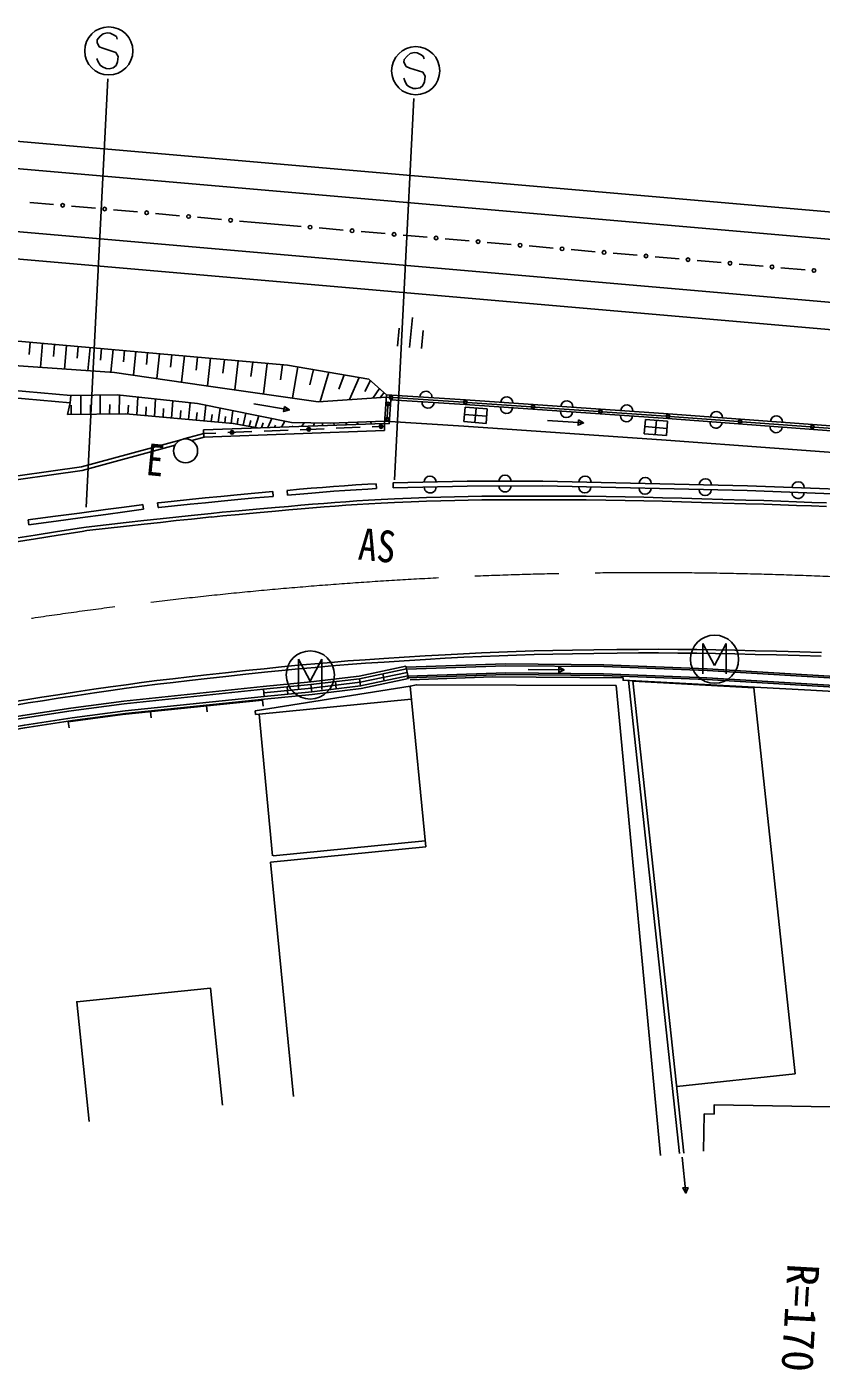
# Model space of a CAD drawing. Units: millimetres, scale not verified. Extents: x 40000 to 680000, y 20000 to 380000.
# Drawn here: x 359105 to 392085, y 267097 to 322912 of the extents above; entities that cross this region are included whole.
import ezdxf
from ezdxf.enums import TextEntityAlignment as Align

# ---------------------------------------------------------------- set-up
doc = ezdxf.new("R2010")
doc.units = ezdxf.units.MM
doc.header["$LTSCALE"] = 1000
doc.linetypes.add('CHAIN', pattern=[18.5, 12, -1.5, 3.5, -1.5])
for name, color, linetype, lineweight in [('M-BGD', 7, 'Continuous', 25), ('M-BMK', 2, 'CHAIN', 13), ('M-STR-HTXT', 7, 'Continuous', 13), ('M-STR-STRC', 7, 'Continuous', 25)]:
    doc.layers.add(name, color=color, linetype=linetype, lineweight=lineweight)
doc.styles.add('ＭＳ ゴシック', font='')
doc.styles.get('ＭＳ ゴシック').set_extended_font_data('MS Gothic')

msp = doc.modelspace()

# ---------------------------------------------------------------- linework, layer by layer
at = {"layer": 'M-BGD'}
for p, q in [((332977, 320396), (562255, 300431)), ((332876, 319266), (562162, 299300)), ((332643, 316673), (561950, 296705)), ((332542, 315546), (561858, 295578)), ((359221, 315618), (360217, 315530)), ((360964, 315463), (361960, 315375)), ((362707, 315309), (363703, 315220)), ((364450, 315154), (365446, 315066)), ((366193, 315000), (367189, 314911)), ((367936, 314845), (369241, 314729)), ((370493, 314621), (369241, 314729)), ((372237, 314471), (371240, 314557)), ((373980, 314321), (372984, 314407)), ((375724, 314171), (374727, 314257)), ((377467, 314021), (376471, 314107)), ((379211, 313871), (378215, 313957)), ((380954, 313721), (379958, 313807)), ((382698, 313571), (381702, 313657)), ((384442, 313421), (383445, 313507)), ((386185, 313271), (385189, 313357)), ((387929, 313121), (386932, 313207)), ((389672, 312971), (388676, 313057)), ((391416, 312821), (390419, 312906)), ((374569, 310392), (374495, 309646)), ((375115, 310840), (374992, 309596)), ((359243, 309808), (359202, 309299)), ((375564, 310293), (375490, 309547)), ((359751, 309763), (359669, 308765)), ((360250, 309718), (360208, 309219)), ((360748, 309674), (360663, 308695)), ((361238, 309630), (361194, 309141)), ((361727, 309586), (361639, 308626)), ((362207, 309543), (362162, 309064)), ((362687, 309501), (362597, 308559)), ((363158, 309459), (363112, 308988)), ((363629, 309417), (363531, 308436)), ((364120, 309373), (364070, 308883)), ((364611, 309329), (364503, 308297)), ((365128, 309283), (365073, 308767)), ((365645, 309237), (365526, 308150)), ((366190, 309188), (366129, 308645)), ((366734, 309140), (366603, 307996)), ((367307, 309089), (367240, 308517)), ((367881, 309038), (367736, 307834)), ((368484, 308984), (368410, 308382)), ((369088, 308930), (368929, 307663)), ((369724, 308873), (369642, 308240)), ((370355, 308782), (370134, 307491)), ((371001, 308672), (370851, 308034)), ((371647, 308562), (371281, 307344)), ((372274, 308455), (372055, 307858)), ((372900, 308348), (372498, 307424)), ((373373, 308215), (373142, 307767)), ((361345, 306806), (361345, 307597)), ((362142, 306815), (362155, 307612)), ((362931, 306825), (362956, 307613)), ((373749, 307879), (373471, 307489)), ((373936, 307713), (373783, 307528)), ((360949, 306801), (360946, 307197)), ((361744, 306810), (361747, 307209)), ((362537, 306820), (362546, 307214)), ((363303, 306820), (363318, 307192)), ((363674, 306787), (363710, 307531)), ((364038, 306755), (364058, 307119)), ((364401, 306722), (364448, 307451)), ((364758, 306691), (364783, 307048)), ((365114, 306659), (365171, 307372)), ((365813, 306597), (365879, 307295)), ((366468, 306539), (366539, 307192)), ((367055, 306486), (367127, 307072)), ((368526, 307247), (370004, 306996)), ((374027, 307525), (374223, 307516)), ((374100, 307168), (374072, 306681)), ((374298, 307511), (377237, 307318)), ((377301, 307107), (377254, 306508)), ((377301, 307107), (378217, 307035)), ((377386, 307308), (380041, 307125)), ((377712, 306473), (377759, 307071)), ((378217, 307035), (378170, 306437)), ((380191, 307115), (382845, 306932)), ((365464, 306628), (365494, 306977)), ((366140, 306568), (366174, 306894)), ((373954, 306437), (366444, 306165)), ((366761, 306512), (366795, 306806)), ((367320, 306463), (367353, 306726)), ((367584, 306439), (367654, 306965)), ((367837, 306401), (367879, 306654)), ((368088, 306356), (368196, 306855)), ((368336, 306310), (368401, 306554)), ((368584, 306265), (368736, 306746)), ((368843, 306253), (368917, 306455)), ((369115, 306263), (369272, 306637)), ((369679, 306284), (369810, 306528)), ((370525, 306315), (370615, 306462)), ((371011, 306333), (371055, 306456)), ((371374, 306346), (371374, 306451)), ((373960, 306528), (371704, 306446)), ((371864, 306364), (371849, 306451)), ((372379, 306383), (372346, 306469)), ((372857, 306401), (372813, 306486)), ((373416, 306421), (373378, 306507)), ((373950, 306141), (373954, 306437)), ((373954, 306437), (374153, 306424)), ((377254, 306508), (378170, 306437)), ((377277, 306808), (378194, 306736)), ((380726, 306562), (382222, 306452)), ((382995, 306922), (385650, 306739)), ((384789, 306599), (384742, 306001)), ((384789, 306599), (385705, 306527)), ((385200, 305965), (385247, 306563)), ((385705, 306527), (385659, 305929)), ((385799, 306728), (388648, 306516)), ((388797, 306505), (391645, 306293)), ((365623, 305790), (366449, 306015)), ((366455, 305865), (366444, 306165)), ((366449, 306015), (366953, 306035)), ((373950, 306141), (366455, 305865)), ((367453, 306055), (368452, 306095)), ((368952, 306115), (369951, 306154)), ((369393, 306273), (369433, 306357)), ((370121, 306300), (370143, 306336)), ((370451, 306174), (371450, 306214)), ((371949, 306234), (372949, 306274)), ((373448, 306293), (373952, 306314)), ((384742, 306001), (385659, 305929)), ((384766, 306300), (385682, 306228)), ((391795, 306282), (394643, 306070)), ((365952, 305724), (366472, 305866)), ((369926, 303453), (369909, 303652)), ((373616, 303727), (373605, 303927)), ((364555, 302934), (364533, 303133)), ((369332, 303401), (369314, 303601)), ((363948, 302867), (363921, 303065)), ((359191, 302226), (359164, 302424)), ((387173, 297289), (387657, 296372)), ((387173, 296032), (387173, 297289)), ((387657, 296372), (388140, 297290)), ((388140, 297290), (388140, 296035)), ((370386, 296635), (370870, 295718)), ((370386, 295378), (370386, 296635)), ((370870, 295718), (371353, 296637)), ((371353, 296637), (371353, 295382)), ((372965, 295528), (372915, 295825)), ((373883, 296030), (373945, 295737)), ((374948, 295837), (374840, 296346)), ((379915, 296215), (381415, 296194)), ((368586, 294494), (375014, 295516)), ((368957, 295093), (368927, 295391)), ((369917, 295487), (369946, 295188)), ((370935, 295283), (370902, 295582)), ((371914, 295704), (371950, 295406)), ((375672, 288843), (375014, 295516)), ((385420, 276015), (383578, 295539)), ((384091, 295753), (386208, 276095)), ((384273, 295744), (386387, 276113)), ((384276, 295720), (389285, 295452)), ((389285, 295452), (391006, 279406)), ((375067, 294982), (368747, 294359)), ((368887, 294938), (368912, 294689)), ((364240, 294456), (364265, 294207)), ((366563, 294697), (366589, 294448)), ((368601, 294345), (368586, 294494)), ((368601, 294345), (368747, 294359)), ((369308, 288467), (368747, 294359)), ((360824, 294029), (360857, 293781)), ((375672, 288843), (369224, 288207)), ((375648, 289092), (369327, 288469)), ((370182, 278470), (369224, 288207)), ((391006, 279406), (386089, 278879)), ((386313, 275944), (386474, 274453))]:
    msp.add_line(p, q, dxfattribs=at)
for points in [[(374034, 307625), (373300, 308280), (369928, 308855), (358430, 309880), (342827, 310857), (332237, 311941)], [(360929, 307590), (354062, 308201), (346496, 308870), (332515, 310086)], [(362741, 308549), (354173, 309150), (344786, 310170)], [(360902, 307291), (354035, 307902), (346470, 308571), (341624, 308992)], [(362741, 308549), (366457, 308017), (371197, 307338), (374027, 307525)], [(360929, 307590), (360902, 307291), (360797, 306799)], [(360929, 307590), (362848, 307625), (366196, 307261), (370098, 306470), (371704, 306446)], [(377318, 307413), (374034, 307625), (373954, 306437)], [(374153, 306424), (374220, 307413), (377305, 307214)], [(377305, 307214), (385717, 306634), (394710, 305965), (401436, 305428), (406687, 305027), (421414, 303857)], [(421430, 304057), (406703, 305226), (401452, 305628), (394726, 306164), (385732, 306833), (377318, 307413)], [(368682, 306247), (367671, 306432), (363211, 306828), (360797, 306799)], [(373960, 306528), (377245, 306316), (385653, 305736), (394641, 305068), (401366, 304531), (406617, 304130), (421338, 302961)], [(345726, 301998), (353526, 303524), (361367, 304629), (365506, 305758)], [(345755, 301851), (353551, 303376), (361397, 304482), (365256, 305534)], [(373605, 303927), (373257, 303908), (372767, 303878), (372298, 303847), (371839, 303813), (371382, 303777), (370915, 303739), (370428, 303697), (369912, 303653), (369909, 303652)], [(373616, 303727), (373268, 303708), (372780, 303679), (372312, 303647), (371854, 303614), (371398, 303578), (370931, 303540), (370446, 303498), (369930, 303453), (369926, 303453)], [(424984, 301365), (410258, 302575), (403103, 303134), (395736, 303587), (389022, 303843), (380535, 304039), (377383, 304032), (374310, 303961), (374315, 303761)], [(374315, 303761), (377386, 303832), (380533, 303839), (389016, 303643), (395726, 303388), (403089, 302934), (410242, 302376), (424968, 301166)], [(369314, 303601), (368571, 303535), (367843, 303469), (367158, 303404), (366502, 303340), (365860, 303275), (365219, 303207), (364564, 303137), (364533, 303133)], [(369332, 303401), (368589, 303336), (367861, 303270), (367177, 303205), (366521, 303141), (365881, 303076), (365240, 303009), (364586, 302938), (364555, 302934)], [(366763, 302696), (367221, 302740), (367904, 302805), (368630, 302871), (369414, 302940), (369970, 302988), (370486, 303033), (370970, 303074), (371435, 303112), (371890, 303148), (372344, 303181), (372809, 303213), (373295, 303242), (373812, 303270), (374369, 303297), (375057, 303327), (375693, 303351), (376293, 303371), (376867, 303386), (377428, 303397), (377990, 303405), (378565, 303410), (379164, 303413), (379802, 303414), (380490, 303414), (381442, 303412), (382324, 303406), (383154, 303396), (383948, 303383), (384726, 303367), (385503, 303348), (386297, 303326), (387127, 303302), (388009, 303276), (388960, 303248), (389713, 303225), (390410, 303202), (391066, 303179), (391694, 303155), (392308, 303130)], [(392302, 302980), (391688, 303005), (391060, 303029), (390405, 303052), (389708, 303075), (388956, 303098), (388005, 303126), (387123, 303152), (386294, 303176), (385500, 303198), (384723, 303217), (383946, 303233), (383152, 303246), (382323, 303256), (381441, 303262), (380490, 303264), (379802, 303264), (379166, 303263), (378567, 303260), (377993, 303255), (377432, 303247), (376871, 303236), (376297, 303221), (375699, 303201), (375063, 303177), (374376, 303147), (373819, 303120), (373303, 303092), (372818, 303063), (372354, 303032), (371900, 302998), (371446, 302963), (370982, 302925), (370497, 302883), (369982, 302839), (369427, 302790), (368644, 302721), (367918, 302655), (367236, 302591), (366778, 302546)], [(363921, 303065), (363867, 303058), (363143, 302960), (362363, 302854), (361288, 302709), (360292, 302575), (359354, 302450), (359164, 302424)], [(363948, 302867), (363170, 302762), (362390, 302656), (361315, 302511), (360318, 302377), (359380, 302252), (359191, 302226)], [(361573, 302128), (363231, 302317), (363955, 302398), (364637, 302474), (365290, 302544), (365929, 302611), (366763, 302696)], [(366778, 302547), (365944, 302462), (365305, 302395), (364652, 302324), (363971, 302249), (363247, 302168), (361593, 301980)], [(353978, 300839), (354975, 301040), (355906, 301208), (356798, 301363), (357673, 301509), (358548, 301651), (359443, 301793), (360378, 301940), (361371, 302096), (361573, 302128)], [(361600, 301981), (361396, 301948), (360402, 301792), (359468, 301645), (358573, 301503), (357699, 301362), (356825, 301216), (355933, 301061), (355002, 300893), (354001, 300691)], [(358604, 294879), (359140, 294966), (359727, 295059), (360386, 295162), (361167, 295282), (361891, 295390), (362572, 295489), (363225, 295579), (363864, 295665), (364504, 295746), (365159, 295825), (365843, 295905), (366570, 295987), (367355, 296072), (368186, 296161), (368957, 296242), (369681, 296316), (370376, 296384), (371056, 296447), (371736, 296507), (372432, 296563), (373158, 296617), (373931, 296671), (374765, 296724), (375650, 296778), (376470, 296825), (377242, 296866), (377981, 296901), (378704, 296932), (379428, 296958), (380168, 296980), (380940, 296999), (381761, 297015), (382648, 297029), (383608, 297040), (384498, 297046), (385336, 297048), (386138, 297044), (386922, 297037), (387707, 297025), (388509, 297009), (389346, 296989), (390236, 296966), (391196, 296940), (392097, 296914)], [(392092, 296764), (391192, 296790), (390232, 296816), (389343, 296839), (388506, 296859), (387705, 296875), (386921, 296887), (386137, 296894), (385336, 296898), (384499, 296896), (383610, 296890), (382650, 296879), (381764, 296865), (380944, 296849), (380172, 296830), (379433, 296808), (378710, 296782), (377988, 296752), (377249, 296716), (376478, 296675), (375659, 296628), (374775, 296574), (373941, 296521), (373169, 296467), (372443, 296413), (371748, 296357), (371069, 296298), (370390, 296235), (369696, 296167), (368971, 296093), (368202, 296012), (367371, 295923), (366587, 295837), (365860, 295756), (365177, 295676), (364523, 295597), (363884, 295516), (363245, 295431), (362593, 295340), (361912, 295242), (361189, 295133), (360409, 295014), (359750, 294911), (359164, 294818), (358627, 294731)], [(410734, 294914), (395891, 295723), (387355, 296240), (383061, 296403), (378983, 296438), (374861, 296300)], [(374840, 296346), (372897, 295933), (370891, 295691), (368916, 295501), (363134, 294894), (360931, 294606)], [(374948, 295837), (372983, 295420), (370947, 295174), (368968, 294983), (363195, 294377), (361004, 294091)], [(374863, 296238), (372915, 295825), (370902, 295582), (368927, 295391)], [(368942, 295242), (370919, 295432), (372940, 295677), (374894, 296091)], [(374925, 295945), (372965, 295528), (370935, 295283), (368957, 295093)], [(374865, 296230), (378983, 296368), (383059, 296333), (387351, 296170), (395887, 295653), (410762, 294842)], [(410706, 294475), (395866, 295283), (387333, 295800), (383051, 295963), (378988, 295998), (374876, 295860)], [(374928, 295932), (378987, 296068), (383052, 296033), (387337, 295870), (395870, 295353), (410711, 294544)], [(375014, 295786), (378459, 295902), (383860, 295868), (383862, 295766), (391657, 295348), (403190, 294679)], [(368927, 295391), (363147, 294784), (360947, 294497)], [(375014, 295516), (375283, 295574), (383578, 295539)], [(360824, 294029), (363078, 294335), (368887, 294938)], [(368957, 295093), (363182, 294486), (360989, 294200)], [(360931, 294606), (358934, 294302), (354980, 293623), (351046, 292816), (347128, 291931), (343229, 290920), (339380, 289791), (335957, 288721), (333614, 287923), (331750, 287238), (322473, 283389), (312241, 279132)], [(360947, 294497), (358952, 294193), (355001, 293515), (351069, 292709), (347154, 291824), (343258, 290814), (339411, 289686), (335992, 288617), (333651, 287819), (331790, 287136), (322515, 283287), (312283, 279030)], [(360989, 294200), (359000, 293897), (355056, 293220), (351132, 292415), (347225, 291532), (343338, 290525), (339498, 289399), (336085, 288332), (333751, 287536), (331899, 286856), (322630, 283010), (312398, 278753)], [(361004, 294091), (359018, 293788), (355076, 293112), (351155, 292308), (347251, 291426), (343367, 290419), (339530, 289294), (336119, 288227), (333788, 287432), (331939, 286754), (322673, 282908), (312440, 278651)], [(361685, 277426), (361174, 282401), (366726, 282970), (367225, 278107)], [(396643, 282256), (396583, 278803), (393669, 278854), (393667, 278737), (393307, 278744), (393295, 278028), (387649, 278127), (387642, 277736), (387231, 277743), (387204, 276196)]]:
    msp.add_lwpolyline(points, dxfattribs=at)
for points in [[(369801, 307144), (370004, 306996), (369764, 306923)], [(382006, 306581), (382222, 306452), (381990, 306356)], [(381192, 296310), (381415, 296194), (381189, 296085)], [(386562, 274689), (386474, 274453), (386338, 274665)]]:
    msp.add_lwpolyline(points, close=True, dxfattribs=at)
for centre, radius in [((360590, 315497), 75), ((362333, 315342), 75), ((364077, 315187), 75), ((365820, 315033), 75), ((367563, 314878), 75), ((370867, 314589), 75), ((372610, 314439), 75), ((374354, 314289), 75), ((376097, 314139), 75), ((377841, 313989), 75), ((379585, 313839), 75), ((381328, 313689), 75), ((383072, 313539), 75), ((384815, 313389), 75), ((386559, 313239), 75), ((388302, 313089), 75), ((390046, 312939), 75), ((391789, 312789), 75), ((374223, 307516), 75), ((374223, 307516), 60), ((374223, 307516), 50), ((374104, 307242), 75), ((374104, 307242), 60), ((374104, 307242), 50), ((377312, 307314), 75), ((377312, 307314), 75), ((377312, 307314), 60), ((377312, 307314), 60), ((377312, 307314), 50), ((377312, 307314), 50), ((380116, 307120), 75), ((380116, 307120), 60), ((380116, 307120), 50), ((382920, 306927), 75), ((382920, 306927), 60), ((374068, 306606), 75), ((374068, 306606), 60), ((374068, 306606), 50), ((382920, 306927), 50), ((385725, 306733), 75), ((385725, 306733), 60), ((385725, 306733), 50), ((388722, 306511), 75), ((388722, 306511), 60), ((388722, 306511), 50), ((367626, 306061), 75), ((367626, 306061), 60), ((367626, 306061), 50), ((370811, 306189), 75), ((370811, 306189), 60), ((370811, 306189), 50), ((373808, 306302), 75), ((373808, 306302), 60), ((373808, 306302), 50), ((391720, 306288), 75), ((391720, 306288), 60), ((391720, 306288), 50), ((365695, 305295), 500), ((387660, 296637), 1000), ((370873, 295983), 1000)]:
    msp.add_circle(centre, radius, dxfattribs=at)
for centre, start, end in [((375676, 307519), 356.3083, 176.3084), ((379031, 307295), 356.0555, 176.0555), ((375762, 307313), 176.3084, 356.3084), ((379017, 307096), 176.0555, 356.0555), ((381525, 307123), 356.0555, 176.0555), ((384019, 306951), 356.0555, 176.0555), ((381511, 306924), 176.0555, 356.0555), ((384005, 306752), 176.0555, 356.0555), ((387721, 306485), 175.7473, 355.7473), ((387736, 306684), 355.7473, 175.7473), ((390229, 306499), 355.7473, 175.7473), ((390214, 306299), 175.7473, 355.7473), ((375847, 303996), 1.3131, 181.3131), ((378959, 304035), 0.1332, 180.1332), ((382280, 303999), 358.6801, 178.6801), ((375850, 303796), 181.3131, 1.3131), ((378960, 303835), 180.1332, 0.1332), ((382275, 303799), 178.6801, 358.6801), ((384775, 303741), 178.6801, 358.6801), ((384779, 303941), 358.6801, 178.6801), ((387274, 303684), 178.6801, 358.6801), ((387278, 303884), 358.6801, 178.6801), ((391130, 303763), 357.8161, 177.8161), ((391122, 303563), 177.8161, 357.8161)]:
    msp.add_arc(centre, 250, start, end, dxfattribs=at)
at = {"layer": 'M-BMK'}
msp.add_arc((384878, 127271), 172959, 86.74615, 106.33645, dxfattribs=at)
at = {"layer": 'M-STR-STRC'}
for p, q in [((362279, 322622), (362152, 322524)), ((362444, 322662), (362279, 322622)), ((362560, 322650), (362444, 322662)), ((362707, 322584), (362560, 322650)), ((362029, 322380), (362018, 322266)), ((362018, 322266), (362111, 322087)), ((362152, 322524), (362029, 322380)), ((362111, 322087), (362265, 322020)), ((362820, 322514), (362707, 322584)), ((362859, 322404), (362820, 322514)), ((362052, 321491), (362008, 321600)), ((362265, 322020), (362804, 321853)), ((362804, 321853), (362891, 321684)), ((362891, 321684), (362871, 321456)), ((374775, 321557), (374764, 321443)), ((374898, 321701), (374775, 321557)), ((375025, 321799), (374898, 321701)), ((375189, 321840), (375025, 321799)), ((375306, 321828), (375189, 321840)), ((375453, 321761), (375306, 321828)), ((375566, 321692), (375453, 321761)), ((375605, 321581), (375566, 321692)), ((362143, 321317), (362052, 321491)), ((362249, 321248), (362143, 321317)), ((362398, 321179), (362249, 321248)), ((362519, 321167), (362398, 321179)), ((362685, 321203), (362519, 321167)), ((362806, 321304), (362685, 321203)), ((362871, 321456), (362806, 321304)), ((374764, 321443), (374857, 321265)), ((374857, 321265), (375010, 321197)), ((375010, 321197), (375550, 321031)), ((375550, 321031), (375637, 320862)), ((362462, 320748), (361562, 302960)), ((374798, 320669), (374754, 320777)), ((374889, 320495), (374798, 320669)), ((374995, 320426), (374889, 320495)), ((375144, 320357), (374995, 320426)), ((375431, 320380), (375265, 320345)), ((375552, 320481), (375431, 320380)), ((375617, 320633), (375552, 320481)), ((375637, 320862), (375617, 320633)), ((375176, 319934), (374374, 304087)), ((375265, 320345), (375144, 320357))]:
    msp.add_line(p, q, dxfattribs=at)
for centre in [(362506, 321912), (375252, 321090)]:
    msp.add_circle(centre, 1000, dxfattribs=at)

# ---------------------------------------------------------------- texts
at = {"layer": 'M-BGD', "style": 'ＭＳ ゴシック'}
for s, width, p in [('E', 0.8, (363981, 303904)), ('AS', 0.85, (372788, 300389))]:
    msp.add_text(s, height=1320, rotation=354.343, dxfattribs=dict(at, width=width)).set_placement(p, align=Align.BOTTOM_LEFT)
at = {"layer": 'M-STR-HTXT', "style": 'ＭＳ ゴシック'}
msp.add_text('R=170', height=1320, rotation=266.746, dxfattribs=at).set_placement((390301, 271569), align=Align.BOTTOM_LEFT)

doc.saveas('drawing.dxf')
